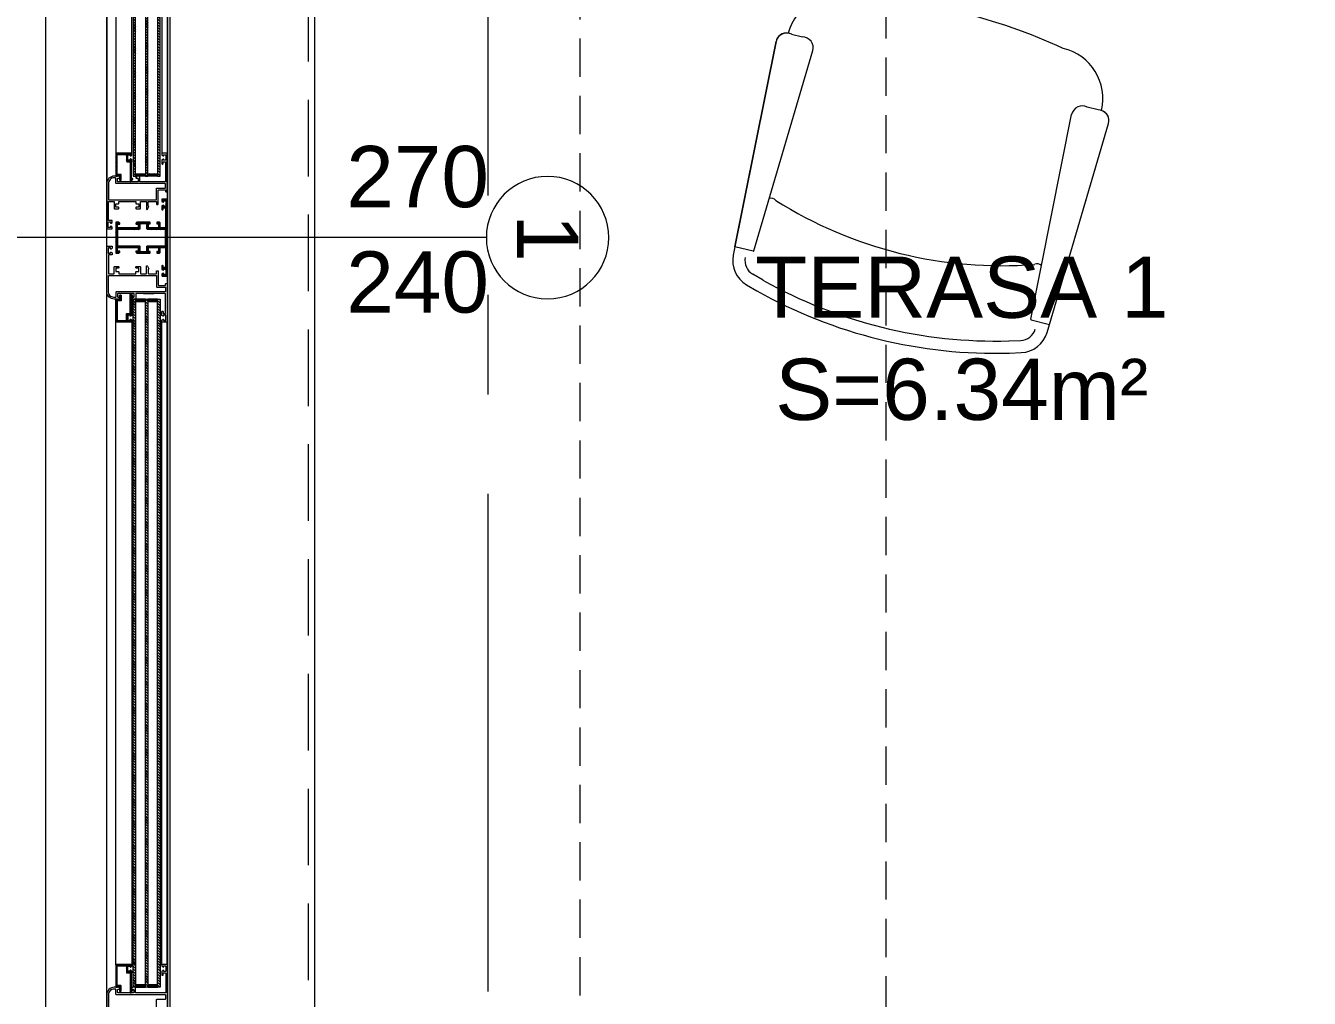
# Model space of a CAD drawing. Header units: centimetres. Extents: x 99002 to 104403, y -55119 to -48358.
# Drawn here: x 103088.8 to 103298.4, y -52413.5 to -52254.6 of the extents above; entities that cross this region are included whole.
import ezdxf

# ---------------------------------------------------------------- set-up
doc = ezdxf.new("R2010")
doc.units = ezdxf.units.CM
doc.header["$LTSCALE"] = 50
doc.header["$MEASUREMENT"] = 0
doc.linetypes.add('AXES', pattern=[2, 1.25, -0.25, 0.25, -0.25])
doc.linetypes.add('CACHE', pattern=[0.375, 0.25, -0.125])
doc.layers.get('0').update_dxf_attribs({"color": 8})
doc.layers.add('AXES', color=10, linetype='AXES')
doc.layers.add('COTE 50ème', color=1, linetype='Continuous')
for name, color, linetype, lineweight in [('BETON CACHE', 4, 'CACHE', 5), ('MACONNERIE COUPE', 7, 'Continuous', 30), ('mobilimi', 8, 'Continuous', 9), ('WINDOWS', 21, 'Continuous', 5)]:
    doc.layers.add(name, color=color, linetype=linetype, lineweight=lineweight)
doc.layers.add('DEMOL', color=7, linetype='Continuous', lineweight=60, true_color=0xb38600)
doc.styles.add('GENERATED_STYLE_1', font='arial.ttf')
doc.styles.add('RS_TEXT_1.50', font='arial.ttf', dxfattribs={"height": 12.5})
doc.styles.add('RS_TXT_50', font='arial.ttf', dxfattribs={"height": 12.5})
doc.dimstyles.new('RS_50CM_LINEAIRE', dxfattribs={"dimscale": 5, "dimtxt": 12.5, "dimasz": 1.5, "dimexe": 1, "dimexo": 2.5, "dimgap": 1, "dimtad": 1, "dimdec": 1, "dimrnd": 0.5, "dimdsep": 46, "dimtxsty": 'RS_TXT_50', "dimblk1": 'ARCHTICK', "dimblk2": 'ARCHTICK', "dimsah": 1, "dimcen": 2.5, "dimdle": 1, "dimclrt": 4, "dimadec": 0, "dimazin": 2, "dimtfac": 1, "dimtdec": 1, "dimtix": 1, "dimtmove": 2, "dimatfit": 3, "dimfxl": 1, "dimtolj": 1, "dimtzin": 0, "dimarcsym": 0})
pattern_1 = [(135, (-46708.70849, -43897.46996), (-0.08838834765, -0.08838834765), [])]
pattern_2 = [(135, (-46708.9128, -43897.46996), (-0.2209708691, -0.2209708691), [])]

# ---------------------------------------------------------------- blocks, each defined once
blk = doc.blocks.new('A$Cb79da119')
at = {"layer": 'AXES', "lineweight": 5, "ltscale": 1.3}
blk.add_line((2040, -4150), (2040, -1058.41), dxfattribs=at)
blk = doc.blocks.new('DRITARE POS 1')
at = {"layer": 'WINDOWS'}
h = blk.add_hatch(dxfattribs=at)
h.set_pattern_fill('ANSI31', color=140, scale=2.5, angle=450)
h.set_pattern_definition(pattern_2)
h.paths.add_polyline_path([(-8.71, -124.96), (-8.71, -12.58), (-8.31, -12.58), (-8.31, -124.96)])
h.paths.add_polyline_path([(-6.71, -124.96), (-6.71, -12.58), (-6.31, -12.58), (-6.31, -124.96)])
h.paths.add_polyline_path([(-4.71, -124.96), (-4.71, -12.58), (-4.31, -12.58), (-4.31, -124.96)])
at = {"layer": 'WINDOWS', "transparency": 33554559}
h = blk.add_hatch(dxfattribs=at)
h.set_pattern_fill('ANSI31', color=140, angle=450)
h.set_pattern_definition([(135, (-46708.90849, -43880.46996), (-0.08838834765, -0.08838834765), [])])
h.paths.add_polyline_path([(-6.71, -12.58), (-8.31, -12.58), (-8.31, -12.98), (-6.71, -12.98)])
h.paths.add_polyline_path([(-4.71, -12.58), (-6.31, -12.58), (-6.31, -12.98), (-4.71, -12.98)])
h.paths.add_polyline_path([(-6.71, -124.56), (-8.31, -124.56), (-8.31, -124.96), (-6.71, -124.96)])
h.paths.add_polyline_path([(-4.71, -124.56), (-6.31, -124.56), (-6.31, -124.96), (-4.71, -124.96)])
h = blk.add_hatch(dxfattribs=at)
h.set_pattern_fill('ANSI31', color=256, angle=450)
h.set_pattern_definition([(135, (-46708.71279, -43842.46996), (-0.08838834765, -0.08838834765), [])])
h.paths.add_polyline_path([(-1.74, -12.58), (-1.74, -12.64), (-2.09, -12.64, -0.414214), (-2.15, -12.58), (-2.15, -12.21, -0.247394), (-2.13, -12.16, 1.657435), (-2.37, -12.03), (-2.37, -12.77, 0.414214), (-2.28, -12.86), (-1.81, -12.86, -0.414214), (-1.72, -12.95), (-1.72, -16, -0.414214), (-1.81, -16.09), (-3.16, -16.09, -0.414214), (-3.22, -16.03), (-3.22, -15.03, 0.414214), (-3.31, -14.93), (-3.76, -14.93, -0.414214), (-3.82, -14.88), (-3.82, -11.74, 0.737396), (-3.99, -11.69), (-4.23, -12.04, 0.603122), (-4.15, -12.19), (-4.08, -12.19, -0.414214), (-4.02, -12.25), (-4.02, -14.93), (-4.06, -14.93, 0.414214), (-4.12, -14.99), (-4.12, -15.19, 0.250765), (-4.09, -15.24), (-3.92, -15.37, 0.599022), (-3.84, -15.33), (-3.84, -15.25, -0.414214), (-3.78, -15.19), (-3.52, -15.19, -0.414214), (-3.46, -15.25), (-3.46, -16, -0.414214), (-3.52, -16.05), (-3.78, -16.05, -0.414214), (-3.84, -16), (-3.84, -15.92, 0.599022), (-3.92, -15.88), (-4.09, -16.01, 0.250765), (-4.12, -16.05), (-4.12, -16.26, 0.414214), (-4.06, -16.31), (-1.55, -16.31, 0.414214), (-1.5, -16.26), (-1.5, -12.64), (-1.5, -12.58)])
h = blk.add_hatch(dxfattribs=at)
h.set_pattern_fill('ANSI31', color=256, angle=450)
h.set_pattern_definition(pattern_1)
h.paths.add_polyline_path([(-1.49, -121.28, 0.414214), (-1.55, -121.22), (-4.06, -121.22, 0.414214), (-4.11, -121.28), (-4.11, -121.48, 0.250765), (-4.09, -121.53), (-3.92, -121.66, 0.599022), (-3.83, -121.61), (-3.83, -121.54, -0.414214), (-3.78, -121.48), (-3.51, -121.48, -0.414214), (-3.46, -121.54), (-3.46, -122.28, -0.414214), (-3.51, -122.34), (-3.78, -122.34, -0.414214), (-3.83, -122.28), (-3.83, -122.21, 0.599022), (-3.92, -122.16), (-4.09, -122.29, 0.250765), (-4.11, -122.34), (-4.11, -122.54, 0.414214), (-4.06, -122.6), (-4.02, -122.6), (-4.02, -125.29, -0.414214), (-4.07, -125.34), (-4.15, -125.34, 0.603122), (-4.23, -125.49), (-3.98, -125.85, 0.737396), (-3.81, -125.79), (-3.81, -122.66, -0.414214), (-3.76, -122.6), (-3.31, -122.6, 0.414214), (-3.22, -122.51), (-3.22, -121.5, -0.414214), (-3.16, -121.44), (-1.81, -121.44, -0.414214), (-1.72, -121.54), (-1.72, -124.58, -0.414214), (-1.81, -124.67), (-2.28, -124.67, 0.414214), (-2.37, -124.77), (-2.37, -125.5, 1.657435), (-2.12, -125.37, -0.247394), (-2.15, -125.33), (-2.15, -124.95, -0.414214), (-2.09, -124.9), (-1.74, -124.9), (-1.74, -124.95), (-1.49, -124.95), (-1.49, -124.9)])
at = {"layer": 'WINDOWS'}
h = blk.add_hatch(dxfattribs=at)
h.set_pattern_fill('ANSI31', color=256, angle=450)
h.set_pattern_definition(pattern_1)
h.paths.add_polyline_path([(-9.61, -130.17, -0.414214), (-9.56, -130.11), (-9.26, -130.11, -0.414214), (-9.2, -130.17), (-9.2, -130.38, 1), (-9, -130.38), (-9, -129.85, 0.250765), (-9.02, -129.8), (-9.19, -129.69, 0.599022), (-9.28, -129.74), (-9.28, -129.81, -0.414214), (-9.33, -129.87), (-9.59, -129.87, -0.414214), (-9.65, -129.81), (-9.65, -129.03, -0.414214), (-9.59, -128.97), (-9.33, -128.97, -0.414214), (-9.28, -129.03), (-9.28, -129.14, 0.599022), (-9.19, -129.19), (-9.02, -129.07, 0.250765), (-9, -129.03), (-9, -128.78, 0.414214), (-9.05, -128.73), (-9.84, -128.73, 0.414214), (-9.89, -128.78), (-9.89, -135), (-9.89, -141.22, 0.414214), (-9.84, -141.27), (-9.05, -141.27, 0.414214), (-9, -141.22), (-9, -140.97, 0.250765), (-9.02, -140.93), (-9.19, -140.81, 0.599022), (-9.28, -140.86), (-9.28, -140.97, -0.414214), (-9.33, -141.03), (-9.59, -141.03, -0.414214), (-9.65, -140.97), (-9.65, -140.19, -0.414214), (-9.59, -140.13), (-9.33, -140.13, -0.414214), (-9.28, -140.19), (-9.28, -140.26, 0.599022), (-9.19, -140.31), (-9.02, -140.2, 0.250765), (-9, -140.15), (-9, -139.62, 1), (-9.2, -139.62), (-9.2, -139.83, -0.414214), (-9.26, -139.89), (-9.56, -139.89, -0.414214), (-9.61, -139.83), (-9.61, -136.66, -0.414214), (-9.56, -136.61), (-8.83, -136.61, -0.414214), (-8.74, -136.7), (-8.74, -137.35, 0.414214), (-8.55, -137.54), (-8.29, -137.54, 0.198912), (-8.25, -137.52), (-8.19, -137.46, 0.198912), (-8.18, -137.42), (-8.18, -137.31, 0.414214), (-8.23, -137.26), (-8.4, -137.26, -0.414214), (-8.46, -137.2), (-8.46, -136.7, -0.414214), (-8.36, -136.61), (-6.91, -136.61, -0.414214), (-6.81, -136.7), (-6.81, -137.2, -0.414214), (-6.87, -137.26), (-7.04, -137.26, 0.414214), (-7.09, -137.31), (-7.09, -137.42, 0.198912), (-7.08, -137.46), (-7.02, -137.52, 0.198912), (-6.98, -137.54), (-4.97, -137.54, 0.198912), (-4.93, -137.52), (-4.78, -137.37, 0.198912), (-4.76, -137.33), (-4.76, -137.26, 0.414214), (-4.82, -137.2), (-5, -137.2, -0.340481), (-5.13, -137.11), (-5.13, -136.7, -0.414214), (-5.04, -136.61), (-1.87, -136.61, -0.414214), (-1.77, -136.7), (-1.77, -137.11, -0.414214), (-1.87, -137.2), (-2.09, -137.2, 0.414214), (-2.15, -137.26), (-2.15, -137.33, 0.198912), (-2.13, -137.37), (-1.98, -137.52, 0.198912), (-1.94, -137.54), (-1.55, -137.54, 0.414214), (-1.49, -137.48), (-1.49, -135), (-1.49, -132.52, 0.414214), (-1.55, -132.46), (-1.94, -132.46, 0.198912), (-1.98, -132.48), (-2.13, -132.63, 0.198912), (-2.15, -132.67), (-2.15, -132.74, 0.414214), (-2.09, -132.8), (-1.87, -132.8, -0.414214), (-1.77, -132.89), (-1.77, -133.3, -0.414214), (-1.87, -133.39), (-5.04, -133.39, -0.414214), (-5.13, -133.3), (-5.13, -132.89, -0.340481), (-5, -132.8), (-4.82, -132.8, 0.414214), (-4.76, -132.74), (-4.76, -132.67, 0.198912), (-4.78, -132.63), (-4.93, -132.48, 0.198912), (-4.97, -132.46), (-6.98, -132.46, 0.198912), (-7.02, -132.48), (-7.08, -132.54, 0.198912), (-7.09, -132.58), (-7.09, -132.69, 0.414214), (-7.04, -132.74), (-6.87, -132.74, -0.414214), (-6.81, -132.8), (-6.81, -133.3, -0.414214), (-6.91, -133.39), (-8.36, -133.39, -0.414214), (-8.46, -133.3), (-8.46, -132.8, -0.414214), (-8.4, -132.74), (-8.23, -132.74, 0.414214), (-8.18, -132.69), (-8.18, -132.58, 0.198912), (-8.19, -132.54), (-8.25, -132.48, 0.198912), (-8.29, -132.46), (-8.55, -132.46, 0.414214), (-8.74, -132.65), (-8.74, -133.3, -0.414214), (-8.83, -133.39), (-9.56, -133.39, -0.414214), (-9.61, -133.34)])
h.paths.add_polyline_path([(-9.56, -133.67), (-6.63, -133.67), (-6.53, -133.58), (-6.53, -132.83), (-6.44, -132.74), (-5.51, -132.74), (-5.41, -132.83), (-5.41, -133.58), (-5.32, -133.67), (-1.83, -133.67), (-1.77, -133.73), (-1.77, -135), (-1.77, -136.27), (-1.83, -136.33), (-5.32, -136.33), (-5.41, -136.42), (-5.41, -137.17), (-5.51, -137.26), (-6.44, -137.26), (-6.53, -137.17), (-6.53, -136.42), (-6.63, -136.33), (-9.56, -136.33), (-9.61, -136.27), (-9.61, -135), (-9.61, -133.73)], flags=16)
at = {"layer": 'WINDOWS', "transparency": 33554559}
h = blk.add_hatch(dxfattribs=at)
h.set_pattern_fill('ANSI31', color=256, angle=450)
h.set_pattern_definition(pattern_1)
h.paths.add_polyline_path([(-1.49, -145.1), (-1.49, -145.05), (-1.74, -145.05), (-1.74, -145.1), (-2.09, -145.1, -0.414214), (-2.15, -145.05), (-2.15, -144.67, -0.247394), (-2.12, -144.63, 1.657435), (-2.37, -144.5), (-2.37, -145.23, 0.414214), (-2.28, -145.33), (-1.81, -145.33, -0.414214), (-1.72, -145.42), (-1.72, -148.46, -0.414214), (-1.81, -148.56), (-3.16, -148.56, -0.414214), (-3.22, -148.5), (-3.22, -147.49, 0.414214), (-3.31, -147.4), (-3.76, -147.4, -0.414214), (-3.81, -147.34), (-3.81, -144.21, 0.737396), (-3.98, -144.15), (-4.23, -144.51, 0.603122), (-4.15, -144.66), (-4.07, -144.66, -0.414214), (-4.02, -144.71), (-4.02, -147.4), (-4.06, -147.4, 0.414214), (-4.11, -147.46), (-4.11, -147.66, 0.250765), (-4.09, -147.71), (-3.92, -147.84, 0.599022), (-3.83, -147.79), (-3.83, -147.72, -0.414214), (-3.78, -147.66), (-3.51, -147.66, -0.414214), (-3.46, -147.72), (-3.46, -148.46, -0.414214), (-3.51, -148.52), (-3.78, -148.52, -0.414214), (-3.83, -148.46), (-3.83, -148.39, 0.599022), (-3.92, -148.34), (-4.09, -148.47, 0.250765), (-4.11, -148.52), (-4.11, -148.72, 0.414214), (-4.06, -148.78), (-1.55, -148.78, 0.414214), (-1.49, -148.72)])
at = {"layer": 'WINDOWS'}
h = blk.add_hatch(dxfattribs=at)
h.set_pattern_fill('ANSI31', color=140, scale=2.5, angle=450)
h.set_pattern_definition(pattern_2)
h.paths.add_polyline_path([(-8.71, -145.04), (-8.71, -257.42), (-8.31, -257.42), (-8.31, -145.04)])
h.paths.add_polyline_path([(-6.71, -145.04), (-6.71, -257.42), (-6.31, -257.42), (-6.31, -145.04)])
h.paths.add_polyline_path([(-4.71, -145.04), (-4.71, -257.42), (-4.31, -257.42), (-4.31, -145.04)])
at = {"layer": 'WINDOWS', "transparency": 33554559}
h = blk.add_hatch(dxfattribs=at)
h.set_pattern_fill('ANSI31', color=140, angle=450)
h.set_pattern_definition([(135, (-46708.90849, -43914.46996), (-0.08838834765, -0.08838834765), [])])
h.paths.add_polyline_path([(-6.71, -257.42), (-8.31, -257.42), (-8.31, -257.02), (-6.71, -257.02)])
h.paths.add_polyline_path([(-4.71, -257.42), (-6.31, -257.42), (-6.31, -257.02), (-4.71, -257.02)])
h.paths.add_polyline_path([(-6.71, -145.44), (-8.31, -145.44), (-8.31, -145.04), (-6.71, -145.04)])
h.paths.add_polyline_path([(-4.71, -145.44), (-6.31, -145.44), (-6.31, -145.04), (-4.71, -145.04)])
at = {"layer": 'WINDOWS', "color": 165, "linetype": 'CACHE'}
blk.add_line((-32.9, -270), (-32.9, 0), dxfattribs=at)
at = {"layer": 'WINDOWS'}
for p, q in [((-0.01, -11.48), (0, -126.13)), ((-9.89, -16.28), (-9.89, -121.28)), ((-9, -16.26), (-9, -121.28)), ((-4.11, -121.28), (-4.12, -16.26)), ((-1.5, -16.26), (-1.49, -121.28)), ((-5.98, -125.89), (-7.66, -125.89)), ((-0.01, -258.52), (0, -143.87)), ((-9.89, -253.72), (-9.89, -148.72)), ((-9, -253.74), (-9, -148.72)), ((-4.11, -148.72), (-4.12, -253.74)), ((-1.5, -253.74), (-1.49, -148.72))]:
    blk.add_line(p, q, dxfattribs=at)
at = {"layer": 'WINDOWS', "color": 165}
blk.add_line((-61.99, -135), (34.01, -135), dxfattribs=at)
for points in [[(-9.9, 0), (-9.9, -270), (-33.9, -270), (-33.9, 0)], [(-10.3, -269.6), (-10.3, -0.4), (-9.9, 0), (-9.9, -270)], [(0, 0), (0, -270), (10, -270), (10, 0)]]:
    blk.add_lwpolyline(points, close=True, dxfattribs=at)
at = {"layer": 'WINDOWS'}
for points in [[(-9.9, -270), (-9.9, 0), (0, 0), (0, -270)], [(-1.77, -135), (-1.77, -133.73), (-1.83, -133.67), (-5.32, -133.67), (-5.41, -133.58), (-5.41, -132.83), (-5.51, -132.74), (-6.44, -132.74), (-6.53, -132.83), (-6.53, -133.58), (-6.63, -133.67), (-9.56, -133.67), (-9.61, -133.73), (-9.61, -135), (-9.61, -136.27), (-9.56, -136.33), (-6.63, -136.33), (-6.53, -136.42), (-6.53, -137.17), (-6.44, -137.26), (-5.51, -137.26), (-5.41, -137.17), (-5.41, -136.42), (-5.32, -136.33), (-1.83, -136.33), (-1.77, -136.27)]]:
    blk.add_lwpolyline(points, close=True, dxfattribs=at)
blk.add_lwpolyline([(-9.9, -10.08), (-9.9, -16.26, 0.414214), (-9.84, -16.31), (-9.06, -16.31, 0.414214), (-9, -16.26), (-9, -16.05, 0.250765), (-9.03, -16.01), (-9.19, -15.88, 0.599022), (-9.28, -15.92), (-9.28, -16.02, -0.414214), (-9.34, -16.07), (-9.6, -16.07, -0.414214), (-9.65, -16.02), (-9.65, -15.23, -0.414214), (-9.6, -15.18), (-9.34, -15.18, -0.414214), (-9.28, -15.23), (-9.28, -15.33, 0.599022), (-9.19, -15.37), (-9.03, -15.24, 0.250765), (-9, -15.19), (-9, -14.62, 0.414214), (-9.06, -14.56), (-9.15, -14.56, 0.414214), (-9.21, -14.62), (-9.21, -14.88, -0.414214), (-9.26, -14.93), (-9.56, -14.93, -0.414214), (-9.62, -14.88), (-9.62, -11.7, -0.414214), (-9.56, -11.65), (-4.73, -11.65, -0.414214), (-4.68, -11.7), (-4.68, -12.53, 0.414214), (-4.62, -12.58), (-4.23, -12.58, 0.198912), (-4.19, -12.56), (-4.04, -12.41, 0.198912), (-4.02, -12.37), (-4.02, -12.3, 0.414214), (-4.08, -12.25), (-4.3, -12.25, -0.414214), (-4.4, -12.15), (-4.4, -11.74, -0.414214), (-4.3, -11.65), (-1.87, -11.65, -0.414214), (-1.78, -11.74), (-1.78, -12.15, -0.414214), (-1.87, -12.25), (-2.09, -12.25, 0.414214), (-2.15, -12.3), (-2.15, -12.37, 0.198912), (-2.13, -12.41), (-1.98, -12.56, 0.198912), (-1.94, -12.58), (-1.22, -12.58, 0.414214), (0, -11.37), (0, -4.01, 0.414214)], format="xyb", dxfattribs=at)
for points in [[(-1.5, -12.21, 0.414214), (-1.4, -12.3), (-1.18, -12.3), (-1.18, -12.3, 0.414214), (-0.28, -11.37), (-0.28, -8.77, 0.414214), (-0.34, -8.72), (-8.07, -8.72, 0.414214), (-8.12, -8.77), (-8.12, -10.53, -0.414214), (-8.22, -10.62), (-9.52, -10.62, 0.414214), (-9.62, -10.71), (-9.62, -11.27, 0.414214), (-9.52, -11.37), (-1.59, -11.37, -0.414214), (-1.5, -11.46)], [(-1.74, -12.64), (-2.09, -12.64, -0.414214), (-2.15, -12.58), (-2.15, -12.21, -0.247394), (-2.13, -12.16, 1.657435), (-2.37, -12.03), (-2.37, -12.77, 0.414214), (-2.28, -12.86), (-1.81, -12.86, -0.414214), (-1.72, -12.95), (-1.72, -16, -0.414214), (-1.81, -16.09), (-3.16, -16.09, -0.414214), (-3.22, -16.03), (-3.22, -15.03, 0.414214), (-3.31, -14.93), (-3.76, -14.93, -0.414214), (-3.82, -14.88), (-3.82, -11.74, 0.737396), (-3.99, -11.69), (-4.23, -12.04, 0.603122), (-4.15, -12.19), (-4.08, -12.19, -0.414214), (-4.02, -12.25), (-4.02, -14.93), (-4.06, -14.93, 0.414214), (-4.12, -14.99), (-4.12, -15.19, 0.250765), (-4.09, -15.24), (-3.92, -15.37, 0.599022), (-3.84, -15.33), (-3.84, -15.25, -0.414214), (-3.78, -15.19), (-3.52, -15.19, -0.414214), (-3.46, -15.25), (-3.46, -16, -0.414214), (-3.52, -16.05), (-3.78, -16.05, -0.414214), (-3.84, -16), (-3.84, -15.92, 0.599022), (-3.92, -15.88), (-4.09, -16.01, 0.250765), (-4.12, -16.05), (-4.12, -16.26, 0.414214), (-4.06, -16.31), (-1.55, -16.31, 0.414214), (-1.5, -16.26), (-1.5, -12.64), (-1.5, -12.58), (-1.74, -12.58)], [(0, -133.53, -0.414214), (-0.06, -133.58), (-0.84, -133.58, -0.414214), (-0.9, -133.53), (-0.9, -133.32, -0.250765), (-0.87, -133.27), (-0.7, -133.14, -0.599022), (-0.62, -133.19), (-0.62, -133.28, 0.414214), (-0.56, -133.34), (-0.3, -133.34, 0.414214), (-0.24, -133.28), (-0.24, -132.5, 0.414214), (-0.3, -132.44), (-0.56, -132.44, 0.414214), (-0.62, -132.5), (-0.62, -132.59, -0.599022), (-0.7, -132.64), (-0.87, -132.51, -0.250765), (-0.9, -132.46), (-0.9, -132.26, -0.414214), (-0.84, -132.2), (-0.34, -132.2, 0.414214), (-0.28, -132.14), (-0.28, -129.19, 0.414214), (-0.37, -129.1), (-1.12, -129.1, 0.414214), (-1.21, -129.19), (-1.21, -130.22, -0.414214), (-1.31, -130.31), (-1.87, -130.31, -0.414214), (-1.96, -130.22), (-1.96, -130.09, -0.414214), (-1.9, -130.03), (-1.55, -130.03, 0.414214), (-1.49, -129.98), (-1.49, -129.53, 0.414214), (-1.55, -129.47), (-1.9, -129.47, -0.414214), (-1.96, -129.42), (-1.96, -129.16, 0.414214), (-2.02, -129.1), (-4.7, -129.1, 0.414214), (-4.76, -129.16), (-4.76, -129.42, -0.414214), (-4.82, -129.47), (-5.17, -129.47, 0.414214), (-5.23, -129.53), (-5.23, -129.98, 0.414214), (-5.17, -130.03), (-4.82, -130.03, -0.414214), (-4.76, -130.09), (-4.76, -130.22, -0.414214), (-4.85, -130.31), (-5.41, -130.31, -0.414214), (-5.51, -130.22), (-5.51, -129.19, 0.414214), (-5.6, -129.1), (-6.38, -129.1, 0.414214), (-6.48, -129.19), (-6.48, -130.31, -0.809546), (-6.66, -130.35), (-6.85, -129.93, -0.543142), (-6.79, -129.85, 0.414214), (-6.74, -129.79), (-6.74, -129.19, 0.414214), (-6.83, -129.1), (-8.06, -129.1, 0.414214), (-8.12, -129.16), (-8.12, -129.51, -0.414214), (-8.18, -129.57), (-8.34, -129.57, -0.414214), (-8.4, -129.51), (-8.4, -127.29, 0.414214), (-8.49, -127.2), (-9.56, -127.2, 0.414214), (-9.61, -127.25), (-9.61, -127.46, -0.414214), (-9.67, -127.51), (-9.84, -127.51, -0.414214), (-9.89, -127.46), (-9.89, -121.28, -0.414214), (-9.84, -121.22), (-9.05, -121.22, -0.414214), (-9, -121.28), (-9, -121.49, -0.250765), (-9.02, -121.53), (-9.19, -121.66, -0.599022), (-9.28, -121.62), (-9.28, -121.52, 0.414214), (-9.33, -121.47), (-9.59, -121.47, 0.414214), (-9.65, -121.52), (-9.65, -122.31, 0.414214), (-9.59, -122.36), (-9.33, -122.36, 0.414214), (-9.28, -122.31), (-9.28, -122.21, -0.599022), (-9.19, -122.17), (-9.02, -122.3, -0.250765), (-9, -122.34), (-9, -122.92, -0.414214), (-9.05, -122.98), (-9.15, -122.98, -0.414214), (-9.2, -122.92), (-9.2, -122.66, 0.414214), (-9.26, -122.61), (-9.56, -122.61, 0.414214), (-9.61, -122.66), (-9.61, -125.83, 0.414214), (-9.56, -125.89), (-4.82, -125.89, 0.414214), (-4.76, -125.83), (-4.76, -125.01, -0.414214), (-4.71, -124.96), (-4.32, -124.96, -0.198912), (-4.28, -124.97), (-4.13, -125.13, -0.198912), (-4.11, -125.17), (-4.11, -125.24, -0.414214), (-4.17, -125.29), (-4.39, -125.29, 0.414214), (-4.48, -125.39), (-4.48, -125.8, 0.414214), (-4.39, -125.89), (-1.87, -125.89, 0.414214), (-1.77, -125.8), (-1.77, -125.39, 0.414214), (-1.87, -125.29), (-2.09, -125.29, -0.414214), (-2.15, -125.24), (-2.15, -125.17, -0.198912), (-2.13, -125.13), (-1.98, -124.97, -0.198912), (-1.94, -124.96), (-1.21, -124.96, -0.414214), (0, -126.17)], [(-1.74, -124.9), (-2.09, -124.9, 0.414214), (-2.15, -124.95), (-2.15, -125.33, 0.247394), (-2.12, -125.37, -1.657435), (-2.37, -125.5), (-2.37, -124.77, -0.414214), (-2.28, -124.67), (-1.81, -124.67, 0.414214), (-1.72, -124.58), (-1.72, -121.54, 0.414214), (-1.81, -121.44), (-3.16, -121.44, 0.414214), (-3.22, -121.5), (-3.22, -122.51, -0.414214), (-3.31, -122.6), (-3.76, -122.6, 0.414214), (-3.81, -122.66), (-3.81, -125.79, -0.737396), (-3.98, -125.85), (-4.23, -125.49, -0.603122), (-4.15, -125.34), (-4.07, -125.34, 0.414214), (-4.02, -125.29), (-4.02, -122.6), (-4.06, -122.6, -0.414214), (-4.11, -122.54), (-4.11, -122.34, -0.250765), (-4.09, -122.29), (-3.92, -122.16, -0.599022), (-3.83, -122.21), (-3.83, -122.28, 0.414214), (-3.78, -122.34), (-3.51, -122.34, 0.414214), (-3.46, -122.28), (-3.46, -121.54, 0.414214), (-3.51, -121.48), (-3.78, -121.48, 0.414214), (-3.83, -121.54), (-3.83, -121.61, -0.599022), (-3.92, -121.66), (-4.09, -121.53, -0.250765), (-4.11, -121.48), (-4.11, -121.28, -0.414214), (-4.06, -121.22), (-1.55, -121.22, -0.414214), (-1.49, -121.28), (-1.49, -124.9), (-1.49, -124.95), (-1.74, -124.95)], [(-1.49, -125.33, -0.414214), (-1.4, -125.24), (-1.18, -125.24), (-1.18, -125.24, -0.414214), (-0.28, -126.17), (-0.28, -128.77, -0.414214), (-0.34, -128.82), (-8.06, -128.82, -0.414214), (-8.12, -128.77), (-8.12, -127.01, 0.414214), (-8.21, -126.92), (-9.52, -126.92, -0.414214), (-9.61, -126.82), (-9.61, -126.26, -0.414214), (-9.52, -126.17), (-1.59, -126.17, 0.414214), (-1.49, -126.08)], [(-1.49, -135), (-1.49, -132.52, 0.414214), (-1.55, -132.46), (-1.94, -132.46, 0.198912), (-1.98, -132.48), (-2.13, -132.63, 0.198912), (-2.15, -132.67), (-2.15, -132.74, 0.414214), (-2.09, -132.8), (-1.87, -132.8, -0.414214), (-1.77, -132.89), (-1.77, -133.3, -0.414214), (-1.87, -133.39), (-5.04, -133.39, -0.414214), (-5.13, -133.3), (-5.13, -132.89, -0.340481), (-5, -132.8), (-4.82, -132.8, 0.414214), (-4.76, -132.74), (-4.76, -132.67, 0.198912), (-4.78, -132.63), (-4.93, -132.48, 0.198912), (-4.97, -132.46), (-6.98, -132.46, 0.198912), (-7.02, -132.48), (-7.08, -132.54, 0.198912), (-7.09, -132.58), (-7.09, -132.69, 0.414214), (-7.04, -132.74), (-6.87, -132.74, -0.414214), (-6.81, -132.8), (-6.81, -133.3, -0.414214), (-6.91, -133.39), (-8.36, -133.39, -0.414214), (-8.46, -133.3), (-8.46, -132.8, -0.414214), (-8.4, -132.74), (-8.23, -132.74, 0.414214), (-8.18, -132.69), (-8.18, -132.58, 0.198912), (-8.19, -132.54), (-8.25, -132.48, 0.198912), (-8.29, -132.46), (-8.55, -132.46, 0.414214), (-8.74, -132.65), (-8.74, -133.3, -0.414214), (-8.83, -133.39), (-9.56, -133.39, -0.414214), (-9.61, -133.34), (-9.61, -130.17, -0.414214), (-9.56, -130.11), (-9.26, -130.11, -0.414214), (-9.2, -130.17), (-9.2, -130.38, 1), (-9, -130.38), (-9, -129.85, 0.250765), (-9.02, -129.8), (-9.19, -129.69, 0.599022), (-9.28, -129.74), (-9.28, -129.81, -0.414214), (-9.33, -129.87), (-9.59, -129.87, -0.414214), (-9.65, -129.81), (-9.65, -129.03, -0.414214), (-9.59, -128.97), (-9.33, -128.97, -0.414214), (-9.28, -129.03), (-9.28, -129.14, 0.599022), (-9.19, -129.19), (-9.02, -129.07, 0.250765), (-9, -129.03), (-9, -128.78, 0.414214), (-9.05, -128.73), (-9.84, -128.73, 0.414214), (-9.89, -128.78), (-9.89, -135), (-9.89, -141.22, 0.414214), (-9.84, -141.27), (-9.05, -141.27, 0.414214), (-9, -141.22), (-9, -140.97, 0.250765), (-9.02, -140.93), (-9.19, -140.81, 0.599022), (-9.28, -140.86), (-9.28, -140.97, -0.414214), (-9.33, -141.03), (-9.59, -141.03, -0.414214), (-9.65, -140.97), (-9.65, -140.19, -0.414214), (-9.59, -140.13), (-9.33, -140.13, -0.414214), (-9.28, -140.19), (-9.28, -140.26, 0.599022), (-9.19, -140.31), (-9.02, -140.2, 0.250765), (-9, -140.15), (-9, -139.62, 1), (-9.2, -139.62), (-9.2, -139.83, -0.414214), (-9.26, -139.89), (-9.56, -139.89, -0.414214), (-9.61, -139.83), (-9.61, -136.66, -0.414214), (-9.56, -136.61), (-8.83, -136.61, -0.414214), (-8.74, -136.7), (-8.74, -137.35, 0.414214), (-8.55, -137.54), (-8.29, -137.54, 0.198912), (-8.25, -137.52), (-8.19, -137.46, 0.198912), (-8.18, -137.42), (-8.18, -137.31, 0.414214), (-8.23, -137.26), (-8.4, -137.26, -0.414214), (-8.46, -137.2), (-8.46, -136.7, -0.414214), (-8.36, -136.61), (-6.91, -136.61, -0.414214), (-6.81, -136.7), (-6.81, -137.2, -0.414214), (-6.87, -137.26), (-7.04, -137.26, 0.414214), (-7.09, -137.31), (-7.09, -137.42, 0.198912), (-7.08, -137.46), (-7.02, -137.52, 0.198912), (-6.98, -137.54), (-4.97, -137.54, 0.198912), (-4.93, -137.52), (-4.78, -137.37, 0.198912), (-4.76, -137.33), (-4.76, -137.26, 0.414214), (-4.82, -137.2), (-5, -137.2, -0.340481), (-5.13, -137.11), (-5.13, -136.7, -0.414214), (-5.04, -136.61), (-1.87, -136.61, -0.414214), (-1.77, -136.7), (-1.77, -137.11, -0.414214), (-1.87, -137.2), (-2.09, -137.2, 0.414214), (-2.15, -137.26), (-2.15, -137.33, 0.198912), (-2.13, -137.37), (-1.98, -137.52, 0.198912), (-1.94, -137.54), (-1.55, -137.54, 0.414214), (-1.49, -137.48)], [(0, -136.47, 0.414214), (-0.06, -136.42), (-0.84, -136.42, 0.414214), (-0.9, -136.47), (-0.9, -136.68, 0.250765), (-0.87, -136.73), (-0.7, -136.86, 0.599022), (-0.62, -136.81), (-0.62, -136.72, -0.414214), (-0.56, -136.66), (-0.3, -136.66, -0.414214), (-0.24, -136.72), (-0.24, -137.5, -0.414214), (-0.3, -137.56), (-0.56, -137.56, -0.414214), (-0.62, -137.5), (-0.62, -137.41, 0.599022), (-0.7, -137.36), (-0.87, -137.49, 0.250765), (-0.9, -137.54), (-0.9, -137.74, 0.414214), (-0.84, -137.8), (-0.34, -137.8, -0.414214), (-0.28, -137.86), (-0.28, -140.81, -0.414214), (-0.37, -140.9), (-1.12, -140.9, -0.414214), (-1.21, -140.81), (-1.21, -139.78, 0.414214), (-1.31, -139.69), (-1.87, -139.69, 0.414214), (-1.96, -139.78), (-1.96, -139.91, 0.414214), (-1.9, -139.97), (-1.55, -139.97, -0.414214), (-1.49, -140.02), (-1.49, -140.47, -0.414214), (-1.55, -140.53), (-1.9, -140.53, 0.414214), (-1.96, -140.58), (-1.96, -140.84, -0.414214), (-2.02, -140.9), (-4.7, -140.9, -0.414214), (-4.76, -140.84), (-4.76, -140.58, 0.414214), (-4.82, -140.53), (-5.17, -140.53, -0.414214), (-5.23, -140.47), (-5.23, -140.02, -0.414214), (-5.17, -139.97), (-4.82, -139.97, 0.414214), (-4.76, -139.91), (-4.76, -139.78, 0.414214), (-4.85, -139.69), (-5.41, -139.69, 0.414214), (-5.51, -139.78), (-5.51, -140.81, -0.414214), (-5.6, -140.9), (-6.38, -140.9, -0.414214), (-6.48, -140.81), (-6.48, -139.69, 0.809546), (-6.66, -139.65), (-6.85, -140.07, 0.543142), (-6.79, -140.15, -0.414214), (-6.74, -140.21), (-6.74, -140.81, -0.414214), (-6.83, -140.9), (-8.06, -140.9, -0.414214), (-8.12, -140.84), (-8.12, -140.49, 0.414214), (-8.18, -140.43), (-8.34, -140.43, 0.414214), (-8.4, -140.49), (-8.4, -142.71, -0.414214), (-8.49, -142.8), (-9.56, -142.8, -0.414214), (-9.61, -142.75), (-9.61, -142.54, 0.414214), (-9.67, -142.49), (-9.84, -142.49, 0.414214), (-9.89, -142.54), (-9.89, -148.72, 0.414214), (-9.84, -148.78), (-9.05, -148.78, 0.414214), (-9, -148.72), (-9, -148.51, 0.250765), (-9.02, -148.47), (-9.19, -148.34, 0.599022), (-9.28, -148.38), (-9.28, -148.48, -0.414214), (-9.33, -148.53), (-9.59, -148.53, -0.414214), (-9.65, -148.48), (-9.65, -147.69, -0.414214), (-9.59, -147.64), (-9.33, -147.64, -0.414214), (-9.28, -147.69), (-9.28, -147.79, 0.599022), (-9.19, -147.83), (-9.02, -147.7, 0.250765), (-9, -147.66), (-9, -147.08, 0.414214), (-9.05, -147.02), (-9.15, -147.02, 0.414214), (-9.2, -147.08), (-9.2, -147.34, -0.414214), (-9.26, -147.39), (-9.56, -147.39, -0.414214), (-9.61, -147.34), (-9.61, -144.17, -0.414214), (-9.56, -144.11), (-5.47, -144.11, -0.414214), (-5.41, -144.17), (-5.41, -144.99, 0.414214), (-5.36, -145.04), (-4.97, -145.04, 0.198912), (-4.93, -145.03), (-4.78, -144.87, 0.198912), (-4.76, -144.83), (-4.76, -144.76, 0.414214), (-4.82, -144.71), (-5.04, -144.71, -0.414214), (-5.13, -144.61), (-5.13, -144.2, -0.414214), (-5.04, -144.11), (-1.87, -144.11, -0.414214), (-1.77, -144.2), (-1.77, -144.61, -0.414214), (-1.87, -144.71), (-2.09, -144.71, 0.414214), (-2.15, -144.76), (-2.15, -144.83, 0.198912), (-2.13, -144.87), (-1.98, -145.03, 0.198912), (-1.94, -145.04), (-1.21, -145.04, 0.414214), (0, -143.83)], [(-1.49, -144.67, 0.414214), (-1.4, -144.76), (-1.18, -144.76), (-1.18, -144.76, 0.414214), (-0.28, -143.83), (-0.28, -141.23, 0.414214), (-0.34, -141.18), (-8.06, -141.18, 0.414214), (-8.12, -141.23), (-8.12, -142.99, -0.414214), (-8.21, -143.08), (-9.52, -143.08, 0.414214), (-9.61, -143.18), (-9.61, -143.74, 0.414214), (-9.52, -143.83), (-1.59, -143.83, -0.414214), (-1.49, -143.92)], [(-1.74, -145.1), (-2.09, -145.1, -0.414214), (-2.15, -145.05), (-2.15, -144.67, -0.247394), (-2.12, -144.63, 1.657435), (-2.37, -144.5), (-2.37, -145.23, 0.414214), (-2.28, -145.33), (-1.81, -145.33, -0.414214), (-1.72, -145.42), (-1.72, -148.46, -0.414214), (-1.81, -148.56), (-3.16, -148.56, -0.414214), (-3.22, -148.5), (-3.22, -147.49, 0.414214), (-3.31, -147.4), (-3.76, -147.4, -0.414214), (-3.81, -147.34), (-3.81, -144.21, 0.737396), (-3.98, -144.15), (-4.23, -144.51, 0.603122), (-4.15, -144.66), (-4.07, -144.66, -0.414214), (-4.02, -144.71), (-4.02, -147.4), (-4.06, -147.4, 0.414214), (-4.11, -147.46), (-4.11, -147.66, 0.250765), (-4.09, -147.71), (-3.92, -147.84, 0.599022), (-3.83, -147.79), (-3.83, -147.72, -0.414214), (-3.78, -147.66), (-3.51, -147.66, -0.414214), (-3.46, -147.72), (-3.46, -148.46, -0.414214), (-3.51, -148.52), (-3.78, -148.52, -0.414214), (-3.83, -148.46), (-3.83, -148.39, 0.599022), (-3.92, -148.34), (-4.09, -148.47, 0.250765), (-4.11, -148.52), (-4.11, -148.72, 0.414214), (-4.06, -148.78), (-1.55, -148.78, 0.414214), (-1.49, -148.72), (-1.49, -145.1), (-1.49, -145.05), (-1.74, -145.05)]]:
    blk.add_lwpolyline(points, format="xyb", close=True, dxfattribs=at)
at = {"layer": 'WINDOWS', "color": 140}
for points in [[(-8.71, -124.96), (-8.71, -12.58), (-8.31, -12.58), (-8.31, -124.96)], [(-6.71, -12.58), (-8.31, -12.58), (-8.31, -12.98), (-6.71, -12.98)], [(-6.71, -124.96), (-6.71, -12.58), (-6.31, -12.58), (-6.31, -124.96)], [(-4.71, -12.58), (-6.31, -12.58), (-6.31, -12.98), (-4.71, -12.98)], [(-4.71, -124.96), (-4.71, -12.58), (-4.31, -12.58), (-4.31, -124.96)], [(-6.71, -124.56), (-8.31, -124.56), (-8.31, -124.96), (-6.71, -124.96)], [(-4.71, -124.56), (-6.31, -124.56), (-6.31, -124.96), (-4.71, -124.96)], [(-8.71, -145.04), (-8.71, -257.42), (-8.31, -257.42), (-8.31, -145.04)], [(-6.71, -145.44), (-8.31, -145.44), (-8.31, -145.04), (-6.71, -145.04)], [(-6.71, -145.04), (-6.71, -257.42), (-6.31, -257.42), (-6.31, -145.04)], [(-4.71, -145.44), (-6.31, -145.44), (-6.31, -145.04), (-4.71, -145.04)], [(-4.71, -145.04), (-4.71, -257.42), (-4.31, -257.42), (-4.31, -145.04)]]:
    blk.add_lwpolyline(points, close=True, dxfattribs=at)
at = {"layer": 'WINDOWS', "color": 165}
blk.add_lwpolyline([(-71.99, -125, 1), (-71.99, -145, 1)], format="xyb", close=True, dxfattribs=at)
at = {"layer": 'WINDOWS', "color": 165, "char_height": 10, "attachment_point": 7, "style": 'GENERATED_STYLE_1'}
for s, insert, rotation in [('\\A1;\\pt0;240{\\H0.66x;\\S^  ;}', (-39.11, -119.83), 180), ('\\A1;\\pt0;1', (-66.99, -138.81), 90), ('\\A1;\\pt0;270', (-39.11, -139.83), 180)]:
    blk.add_mtext(s, dxfattribs=dict(at, insert=insert, rotation=rotation))
blk = doc.blocks.new('_ArchTick')
at = {"color": 0, "linetype": 'ByBlock', "const_width": 0.15}
blk.add_lwpolyline([(-0.5, -0.5), (0.5, 0.5)], dxfattribs=at)
blk = doc.blocks.new('*D1280')
at = {"layer": 'COTE 50ème', "color": 0, "lineweight": -2, "ltscale": 0.5, "transparency": 16777216}
for p, q in [((103377.59, -52429.25), (103377.59, -52149.25)), ((103131.84, -52154.25), (103382.59, -52154.25)), ((103127.95, -52424.25), (103382.59, -52424.25))]:
    blk.add_line(p, q, dxfattribs=at)
at = {"layer": 'Defpoints', "color": 0, "ltscale": 0.5, "transparency": 16777216}
for p in [(103119.34, -52154.25), (103377.59, -52154.25), (103115.45, -52424.25)]:
    blk.add_point(p, dxfattribs=at)
at = {"layer": 'COTE 50ème', "color": 0, "lineweight": -2, "ltscale": 0.5, "transparency": 16777216, "xscale": 7.5, "yscale": 7.5, "zscale": 7.5}
for p, rotation in [((103377.59, -52154.25), 90), ((103377.59, -52424.25), 270)]:
    blk.add_blockref('_ArchTick', p, dxfattribs=dict(at, rotation=rotation))
at = {"layer": 'COTE 50ème', "color": 4, "ltscale": 0.5, "transparency": 16777216, "insert": (103366.2, -52289.25), "char_height": 12.5, "attachment_point": 5, "rotation": 90, "style": 'RS_TXT_50'}
blk.add_mtext('\\A1;270', dxfattribs=at)
blk = doc.blocks.new('*D1288')
at = {"layer": 'COTE 50ème', "color": 0, "lineweight": -2, "ltscale": 0.5, "transparency": 16777216}
for p, q in [((103442.27, -54192.36), (103442.27, -52052.36)), ((103241.84, -52057.36), (103447.27, -52057.36)), ((103131.84, -54187.36), (103447.27, -54187.36))]:
    blk.add_line(p, q, dxfattribs=at)
at = {"layer": 'Defpoints', "color": 0, "ltscale": 0.5, "transparency": 16777216}
for p in [(103229.34, -52057.36), (103442.27, -52057.36), (103119.34, -54187.36)]:
    blk.add_point(p, dxfattribs=at)
at = {"layer": 'COTE 50ème', "color": 0, "lineweight": -2, "ltscale": 0.5, "transparency": 16777216, "xscale": 7.5, "yscale": 7.5, "zscale": 7.5}
for p, rotation in [((103442.27, -52057.36), 90), ((103442.27, -54187.36), 270)]:
    blk.add_blockref('_ArchTick', p, dxfattribs=dict(at, rotation=rotation))
at = {"layer": 'COTE 50ème', "color": 4, "ltscale": 0.5, "transparency": 16777216, "insert": (103430.88, -53122.36), "char_height": 12.5, "attachment_point": 5, "rotation": 90, "style": 'RS_TXT_50'}
blk.add_mtext('\\A1;2130', dxfattribs=at)

msp = doc.modelspace()

# ---------------------------------------------------------------- linework, layer by layer
at = {"layer": 'BETON CACHE', "lineweight": 5, "ltscale": 0.5}
for points in [[(101029.34, -54122.36), (103229.34, -54122.36), (103229.34, -52057.36), (101029.34, -52057.36)], [(101079.34, -54072.36), (103179.34, -54072.36), (103179.34, -52107.36), (101079.34, -52107.36)]]:
    msp.add_lwpolyline(points, close=True, dxfattribs=at)
at = {"layer": 'mobilimi'}
for p, q in [((103213.9, -52256.05), (103215.65, -52256.48)), ((103204.64, -52290.75), (103211.35, -52257.23)), ((103207.74, -52291.4), (103217.36, -52258.71)), ((103263.94, -52268.4), (103262.19, -52267.97)), ((103252.94, -52302.56), (103259.63, -52269.15)), ((103255.99, -52303.42), (103265.65, -52270.63)), ((103207.6, -52291.48), (103204.64, -52290.75)), ((103209.24, -52296.21), (103207.56, -52295.22)), ((103253.03, -52302.69), (103255.99, -52303.42)), ((103249.37, -52306.11), (103251.32, -52306.03))]:
    msp.add_line(p, q, dxfattribs=at)
msp.add_lwpolyline([(103213.35, -52255.86, 0.399393), (103211.35, -52257.23), (103204.37, -52292.09, 0.320293), (103206.55, -52296.95), (103208.24, -52297.94, 0.136318), (103249.46, -52308.11), (103251.41, -52308.02, 0.320293), (103255.61, -52304.74), (103265.65, -52270.63, 0.399393), (103264.52, -52268.49, 0.412368), (103258.25, -52258.34, 0.093652), (103223.62, -52249.79, 0.412368)], format="xyb", close=True, dxfattribs=at)
for centre, radius, start, end in [((103213.07, -52257.6), 1.76, 61.6204, 167.9649), ((103215.67, -52258.24), 1.76, 344.3066, 90.6511), ((103261.35, -52269.51), 1.76, 61.6204, 167.9649), ((103263.96, -52270.16), 1.76, 344.3066, 90.6511), ((103210.53, -52283.81), 1, 39.8163, 107.7091), ((103248.12, -52224.89), 68.94, 237.717, 274.5545), ((103207.63, -52291.37), 0.115, 256.1358, 343.5954), ((103208.86, -52292.99), 2.58, 168.6762, 239.7159), ((103253.98, -52294.53), 1, 44.5624, 112.4552), ((103247.16, -52228.82), 77.32, 240.6106, 271.661), ((103253.06, -52302.58), 0.115, 168.6762, 256.1358), ((103251.21, -52303.45), 2.58, 272.5557, 343.5954)]:
    msp.add_arc(centre, radius, start, end, dxfattribs=at)

# ---------------------------------------------------------------- block references
at = {"lineweight": 5, "rotation": 180}
msp.add_blockref('DRITARE POS 1', (103102.05, -52424.25), dxfattribs=at)
at = {"layer": 'MACONNERIE COUPE', "lineweight": 5, "ltscale": 0.5}
msp.add_blockref('A$Cb79da119', (101124.34, -50862.36), dxfattribs=at)

# ---------------------------------------------------------------- texts
at = {"layer": 'DEMOL', "lineweight": -2, "insert": (103241.69, -52305.75), "char_height": 10, "width": 93.9293, "attachment_point": 5, "style": 'RS_TEXT_1.50'}
msp.add_mtext('TERASA 1\\PS=6.34m²', dxfattribs=at)

# ---------------------------------------------------------------- dimensions: what is measured, and where the dimension line sits
at = {"layer": 'COTE 50ème', "ltscale": 0.5}
for base, p1, p2, picture, middle in [((103442.27, -52057.36), (103119.34, -54187.36), (103229.34, -52057.36), '*D1288', (103430.88, -53122.36)), ((103377.59, -52154.25), (103115.45, -52424.25), (103119.34, -52154.25), '*D1280', (103366.2, -52289.25))]:
    dim = msp.add_linear_dim(base=base, p1=p1, p2=p2, angle=90, dimstyle='RS_50CM_LINEAIRE', dxfattribs=at)
    dim.commit()
    dim.dimension.update_dxf_attribs({"geometry": picture, "text_midpoint": middle})

doc.saveas('drawing.dxf')
